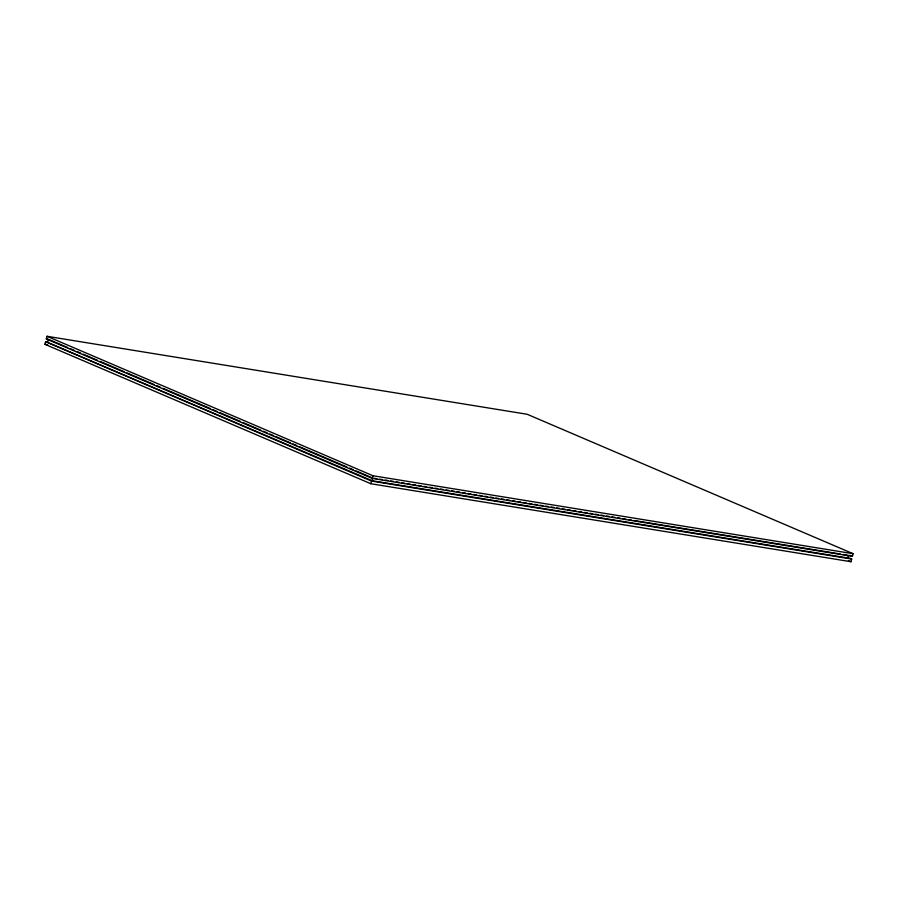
<?xml version="1.0" encoding="UTF-8"?>
<svg xmlns="http://www.w3.org/2000/svg" width="898" height="898" viewBox="0 0 898 898"><rect width="100%" height="100%" fill="white"/><g stroke="black" fill="none" stroke-linecap="round" stroke-linejoin="round"><path stroke-width="1.35" d="M847.813 557.389L851.686 559.039L850.967 561.71L370.829 483.73L44.9 344.293L45.607 341.622L372.019 480.711L847.914 557.995L848.621 555.323M46.314 338.961L47.033 336.29L527.171 414.27L853.1 553.707L852.393 556.378L372.255 478.398L46.314 338.961L48.447 339.298L47.729 341.97M370.829 483.73L371.536 481.07L45.607 341.622M372.255 478.398L372.962 475.738L47.033 336.29M372.019 480.711L372.726 478.039L356.001 470.889M44.9 344.293L47.673 344.742M372.962 475.738L853.1 553.707M374.107 478.264L376.879 478.713M379.641 479.162L382.413 479.611M385.175 480.06L387.947 480.509M390.709 480.958L393.481 481.407M396.243 481.856L399.015 482.316M401.776 482.765L404.549 483.214M407.31 483.663L410.083 484.112M412.844 484.561L415.617 485.01M418.378 485.459L421.151 485.908M423.912 486.357L426.685 486.806M429.446 487.255L432.219 487.704M434.98 488.153L437.753 488.602M440.514 489.051L443.286 489.5M446.048 489.949L448.82 490.398M451.582 490.847L454.343 491.296M457.116 491.745L459.877 492.194M462.65 492.643L465.411 493.092M468.184 493.541L470.945 493.99M473.717 494.439L476.479 494.888M479.251 495.337L482.013 495.786M484.785 496.235L487.547 496.684M490.319 497.133L493.081 497.593M495.853 498.042L498.615 498.491M501.387 498.94L504.148 499.389M506.921 499.838L509.682 500.287M512.455 500.736L515.216 501.185M517.989 501.634L520.75 502.083M523.523 502.532L526.284 502.981M529.057 503.43L531.818 503.879M534.591 504.328L537.352 504.777M540.125 505.226L542.886 505.675M545.658 506.124L548.42 506.573M551.192 507.022L553.954 507.471M556.726 507.92L559.488 508.369M562.249 508.818L565.022 509.267M567.783 509.716L570.556 510.165M573.317 510.614L576.089 511.063M578.851 511.512L581.623 511.961M584.385 512.41L587.157 512.859M589.919 513.319L592.691 513.768M595.453 514.217L598.225 514.666M600.986 515.115L603.759 515.564M606.52 516.013L609.293 516.462M612.054 516.911L614.827 517.36M617.588 517.809L620.361 518.258M623.122 518.707L625.895 519.156M628.656 519.605L631.429 520.054M634.19 520.503L840.315 553.976M843.087 554.425L847.241 555.099M371.536 481.07L851.686 559.039M849.811 555.278L852.393 556.378M848.397 560.61L850.967 561.71M49.727 339.848L67.743 347.56M70.325 348.66L74.186 350.31M76.757 351.41L80.618 353.071M83.188 354.171L97.343 360.221M99.914 361.322L124.362 371.783M126.944 372.883L153.962 384.445M156.544 385.545L160.394 387.206M162.976 388.306L210.581 408.669M213.163 409.769L217.024 411.43M219.595 412.53L240.181 421.33M242.752 422.442L260.768 430.142M263.35 431.242L267.211 432.892M269.782 433.992L273.643 435.653M276.214 436.754L290.368 442.804M292.939 443.904L296.8 445.554M299.382 446.665L346.987 467.027M349.569 468.127L353.43 469.789"/></g></svg>
